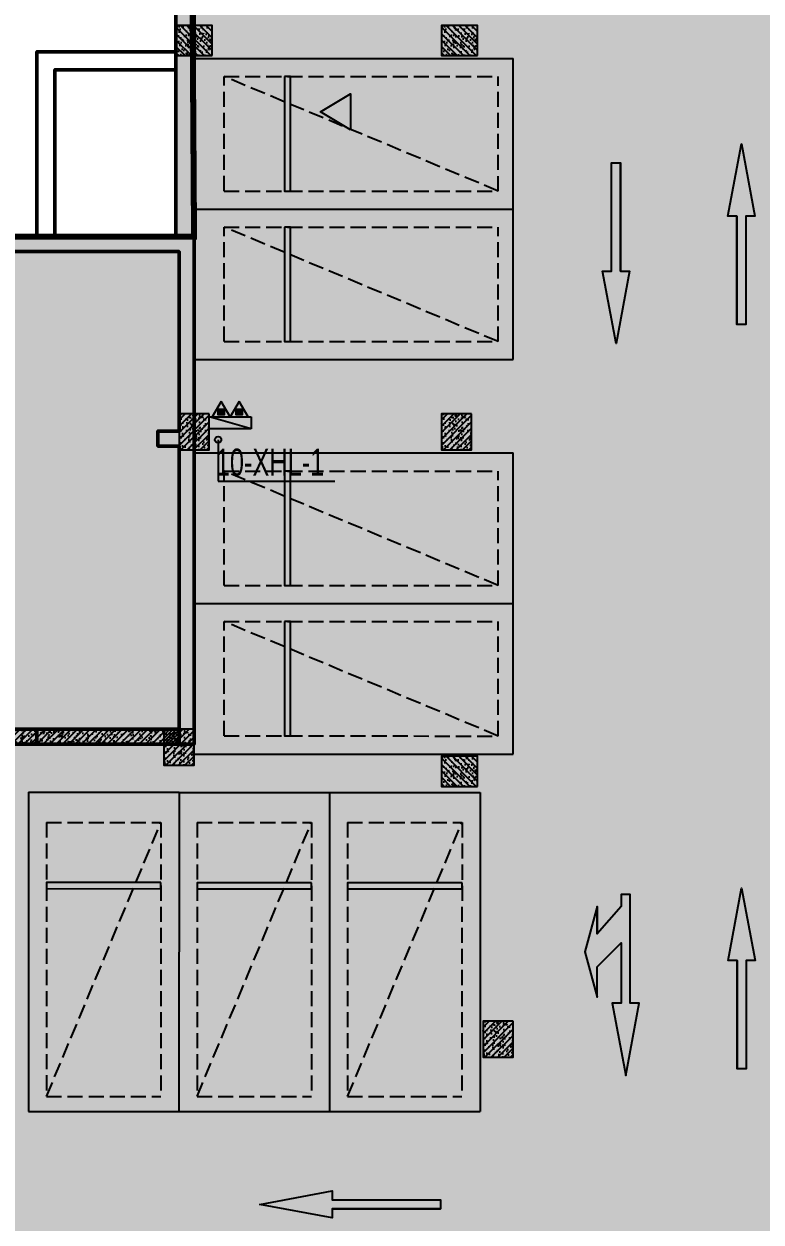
# Model space of a CAD drawing. Extents: x -1338203 to 1886333, y -530034 to 1031844.
# Drawn here: x 709331 to 721573, y -348782 to -328886 of the extents above; entities that cross this region are included whole.
import ezdxf

# ---------------------------------------------------------------- set-up
doc = ezdxf.new("R2010")
doc.units = 0
doc.header["$LTSCALE"] = 1000
doc.header["$MEASUREMENT"] = 0
doc.linetypes.add('A-001-平面B2$0$__DASH', pattern=[0.35, 0.25, -0.1])
for name, color, linetype in [('p-a-regular', 5, 'Continuous'), ('S-13-柱墙B2_B1$0$0S-CW-HATCH', 251, 'Continuous'), ('S-13-柱墙B2_B1$0$0S-CW-HATCH-UP', 251, 'Continuous'), ('S001地下二墙柱$0$S001地下二墙柱$0$0S-CC-LINE', 52, 'Continuous'), ('S001地下二墙柱$0$S001地下二墙柱$0$0S-CW-HATCH', 251, 'Continuous'), ('S001地下二墙柱$0$S001地下二墙柱$0$0S-CW-HATCH-UP', 251, 'Continuous'), ('中心线', 42, 'Continuous'), ('地面指向箭头', 7, 'Continuous'), ('负二层消火栓$0$负二层消火栓$0$0P-ACC-FH', 7, 'Continuous'), ('负二层消火栓$0$负二层消火栓$0$0P-DIM-FH', 3, 'Continuous'), ('负二层消火栓$0$负二层消火栓$0$0P-VPIPE-FH', 1, 'Continuous'), ('负二层消火栓$0$负二层消火栓$1$0P-EQUIP-FH', 7, 'Continuous')]:
    doc.layers.add(name, color=color, linetype=linetype)
doc.layers.add('p-a-regular-narrow', color=7, linetype='Continuous', true_color=0x9600ff)
doc.layers.add('p-h-walkable', color=7, linetype='Continuous', lineweight=70, true_color=0xf0f0f0)
doc.layers.add('S-13-柱墙B2_B1$0$0S-CW-LINE', color=7, linetype='Continuous', lineweight=50)
doc.layers.add('S001地下二墙柱$0$0S-CW-LINE', color=7, linetype='Continuous', lineweight=50)
doc.styles.add('负二层消火栓$0$负二层消火栓$0$AAD-S', font='aad-s.shx', dxfattribs={"width": 0.7, "bigfont": 'aad-hztxt.shx'})
pattern_1 = [(45, (668506.6057763244, -330656.8171705844), (-53.03300858899106, 53.03300858899107), []), (49.99999999999999, (668506.6057763244, -330656.8171705844), (215.178054780226, -18.82564049477853), [22.5, -247.5]), (355, (668506.6057763244, -330656.8171705844), (-41.6254000839, 225.6576401100035), [18, -198]), (100.4514, (668524.5372803244, -330658.3859725844), (173.5528145142065, 206.8318626182861), [19.122057, -210.3426336]), (46.18420000000002, (668506.6057763244, -330596.8171705844), (320.1723145876933, -49.65570429870542), [33.74999999999996, -371.2499999999997]), (96.6356, (668533.2867998243, -330600.9551626844), (280.398811664611, 292.2353612701325), [28.6830864, -315.5139]), (351.1842, (668506.6057763244, -330596.8171705844), (280.3985835400882, 292.2355802775974), [27, -297]), (21, (668536.6057763244, -330611.8171705844), (179.0721156355385, -120.7856671996016), [22.5, -247.5]), (326.0000000000001, (668536.6057763244, -330611.8171705844), (72.99459957647451, 217.5450135140559), [18, -198]), (71.4514, (668551.5284462245, -330621.8826523844), (252.066788574447, 96.75914901298572), [19.122057, -210.3426336]), (37.50000000000001, (668506.6057763244, -330656.8171705844), (3.647956595187201, 99.86815614939344), [0, -195.6, 0, -201, 0, -198.75]), (7.499999999999999, (668506.6057763244, -330656.8171705844), (78.92086123264458, 118.3235135647081), [0, -114.6, 0, -191.1, 0, -75.75]), (327.5, (668439.7057763245, -330656.8171705844), (160.1467308517227, -6.766461520313927), [0, -75, 0, -234, 0, -310.5]), (317.5, (668409.7057763245, -330656.8171705844), (174.9558508027159, 30.03149469969532), [0, -97.5, 0, -155.4, 0, -220.5])]

# ---------------------------------------------------------------- blocks, each defined once
blk = doc.blocks.new('负二层消火栓$0$负二层消火栓$1$$TwtSys$00000546')
h = blk.add_hatch()
h.set_pattern_fill('ANSI31', color=256, scale=200, style=0)
h.set_pattern_definition([(45, (-38543.80223862439, -6670.830405693208), (-17.67766952966369, 17.67766952966369), [])])
h.paths.add_polyline_path([(-64.92232553117356, 173.7449990885525), (64.922325531159, 173.7449990885525), (64.922325531159, 43.90034802621994), (-64.92232553117356, 43.90034802621994)])
for points in [[(0, 343.6163707387423), (-198.3870041439732, 0), (198.3870041439732, 0)], [(-64.92232553117356, 173.7449990885525), (64.922325531159, 173.7449990885525), (64.922325531159, 43.90034802621994), (-64.92232553117356, 43.90034802621994)]]:
    blk.add_lwpolyline(points, close=True)
blk = doc.blocks.new('负二层消火栓$0$负二层消火栓$0$$TwtSys$00000434')
for p, q in [((-0.5, 0.5), (-0.5, -0.5)), ((-0.5, -0.5), (0.5, 0.5)), ((0.5, 0.5), (-0.5, 0.5)), ((0.5, -0.5), (0.5, 0.5)), ((-0.5, -0.5), (0.5, -0.5))]:
    blk.add_line(p, q)
blk.add_solid([(0.5, -0.5), (0.5, 0.5), (-0.5, -0.5)])
blk = doc.blocks.new('负二层消火栓')
at = {"layer": '负二层消火栓$0$负二层消火栓$0$0P-DIM-FH'}
for p, q in [((-53808.76518129488, -172180.0143940614), (-53808.76518129488, -172867.6943584192)), ((-53808.76518129488, -172867.6943584192), (-51868.1102965856, -172867.6943584192))]:
    blk.add_line(p, q, dxfattribs=at)
at = {"layer": '负二层消火栓$0$负二层消火栓$0$0P-VPIPE-FH', "linetype": 'Continuous'}
blk.add_circle((-53808.76518129488, -172180.0143940614), 52.5, dxfattribs=at)
at = {"layer": '负二层消火栓$0$负二层消火栓$0$0P-ACC-FH', "xscale": -700, "yscale": 200, "zscale": 700}
blk.add_blockref('负二层消火栓$0$负二层消火栓$0$$TwtSys$00000434', (-53608.76518129488, -171900.0143940614), dxfattribs=at)
at = {"layer": '负二层消火栓$0$负二层消火栓$1$0P-EQUIP-FH', "xscale": 0.75, "yscale": 0.75, "zscale": 0.75}
for p in [(-53757.55550406571, -171800.0154728307, 799.9981982380976), (-53459.97499784967, -171800.0154728307, 799.9981982380976)]:
    blk.add_blockref('负二层消火栓$0$负二层消火栓$1$$TwtSys$00000546', p, dxfattribs=at)
at = {"layer": '负二层消火栓$0$负二层消火栓$0$0P-DIM-FH', "color": 7, "style": '负二层消火栓$0$负二层消火栓$0$AAD-S', "width": 0.7}
blk.add_text('10-XHL-1', height=450, dxfattribs=at).set_placement((-53848.1102965856, -172777.6943584192))
blk = doc.blocks.new('直行右转或左转')
at = {"layer": '地面指向箭头'}
blk.add_hatch(color=251, dxfattribs=at).paths.add_polyline_path([(3219528.284346588, 2452519.291264324), (3218326.710114264, 2452293.996095764), (3218326.710114264, 2452444.192874803), (3217325.398253995, 2452444.192874803), (3217725.922998101, 2452043.668130696), (3218226.578928237, 2452043.668130696), (3217475.595033034, 2451843.405758641), (3216724.611137833, 2452043.668130696), (3217175.201474953, 2452043.668130696), (3216724.611137833, 2452444.192874803), (3216524.348765777, 2452444.192874803), (3216524.348765777, 2452594.389653844), (3218326.710114264, 2452594.389653844), (3218326.710114264, 2452744.586432884)])
at = {"layer": '地面指向箭头', "color": 251}
blk.add_lwpolyline([(3216724.611137833, 2452043.668130697), (3217175.201474957, 2452043.668130697), (3216724.611137833, 2452043.668130697), (3217475.595033039, 2451843.405758642), (3218226.578928245, 2452043.668130697), (3217725.922998107, 2452043.668130697), (3217325.398253998, 2452444.192874806), (3218326.710114271, 2452444.192874806), (3218326.710114271, 2452293.996095765), (3219528.2843466, 2452519.291264327), (3218326.710114271, 2452744.586432889), (3218326.710114271, 2452594.389653848), (3216524.348765777, 2452594.389653848), (3216524.348765777, 2452444.192874806), (3216724.611137833, 2452444.192874806), (3217175.201474957, 2452043.668130697)], dxfattribs=at)
blk = doc.blocks.new('直行')
at = {"layer": '地面指向箭头'}
blk.add_hatch(color=251, dxfattribs=at).paths.add_polyline_path([(-29241.18088326603, 4059962.360158878), (-29466.27287976909, 4058761.86951086), (-29316.21154876752, 4058761.86951086), (-29316.21154876659, 4056961.133538832), (-29166.15021776455, 4056961.133538832), (-29166.15021776501, 4058761.86951086), (-29016.0888867625, 4058761.86951086)])
at = {"layer": '地面指向箭头', "color": 251}
blk.add_lwpolyline([(-29316.21154876472, 4058761.869510867), (-29316.21154876472, 4056961.133538832), (-29316.21154876472, 4058761.869510867), (-29316.21154876472, 4058761.869510867), (-29466.27287976723, 4058761.869510867), (-29241.18088326324, 4059962.36015889), (-29016.08888675878, 4058761.869510867), (-29166.15021776175, 4058761.869510867), (-29166.15021776129, 4056961.133538832), (-29316.21154876472, 4056961.133538832), (-29316.21154876472, 4056961.133538832)], dxfattribs=at)
blk = doc.blocks.new('A$C3d42903c')
at = {"layer": '中心线', "color": 251, "const_width": 150}
for points in [[(307560.2413701406, 200582.78725531), (307560.2413701406, 198582.78725531)], [(307560.2413701406, 196582.78725531), (307560.2413701406, 194582.78725531)], [(307560.2413701406, 192582.78725531), (307560.2413701406, 190582.78725531)], [(307560.2413701406, 189788.7252428107), (307560.2413701406, 187788.7252428107)], [(307560.2413701406, 185637.9829943734), (307560.2413701406, 183637.9829943734)]]:
    blk.add_lwpolyline(points, dxfattribs=at)
at = {"layer": '地面指向箭头', "color": 251}
for p in [(337842.3217482195, -3861599.028817023), (337845.2332827665, -3873961.359972099)]:
    blk.add_blockref('直行', p, dxfattribs=at)
for p, rotation in [((277278.1609920616, 4255007.205535723), 180), ((4360564.119806242, 209991.1543924046), 90)]:
    blk.add_blockref('直行', p, dxfattribs=dict(at, rotation=rotation))
at = {"layer": '地面指向箭头', "color": 251, "linetype": 'Continuous', "rotation": 270}
blk.add_blockref('直行右转或左转', (-2145840.3601251, 3402419.61557702), dxfattribs=at)
blk = doc.blocks.new('A$Cb720460c')
at = {"layer": '地面指向箭头'}
h = blk.add_hatch(color=251, dxfattribs=at)
h.dxf.hatch_style = 1
h.paths.add_polyline_path([(302110.414500813, 198591.8720880379), (301610.4146350906, 198891.8723118338), (302110.4147693682, 199191.8720880378)])
at = {"layer": '地面指向箭头', "color": 251, "elevation": 1.056517075728393e-10, "flags": 128}
blk.add_lwpolyline([(302110.414500813, 198591.8720880379), (301610.4146350906, 198891.8723118338), (302110.4147693682, 199191.8720880378), (302110.414500813, 198591.8720880379)], dxfattribs=at)

msp = doc.modelspace()

# ---------------------------------------------------------------- hatches: boundary and pattern name
at = {"layer": 'p-h-walkable', "ltscale": 0.002}
h = msp.add_hatch(color=256, dxfattribs=at)
h.dxf.hatch_style = 1
h.paths.add_polyline_path([(728556.4094088443, -320761.2911765109), (728556.3547588947, -348211.5017243018), (746356.3484443948, -348211.5017242723), (750916.3484443898, -338175.0097184044), (842896.3491870692, -338175.0097184044), (843211.3492125742, -349155.0095694998), (839116.3492611168, -349155.0095695712), (839116.3492611168, -377051.4870058745), (864906.3547584309, -377051.4870058745), (864906.3547584309, -390806.5711709709), (875856.3484613771, -395571.4871842109), (875856.348461363, -404751.4874804067), (834560.3103806074, -404751.4874803963), (839142.6757868899, -442064.2876435285), (869465.2134576387, -438340.3927054469), (871163.1928136485, -452166.5193397896), (873704.0511599232, -451854.4778597266), (877328.6078072718, -464960.3959546241), (761875.9874196091, -479139.0716770189), (761132.9487910755, -468418.2650628918), (764950.6384080613, -465209.0494699521), (763252.8257613134, -451384.280298188), (799242.4407485438, -446964.4145689445), (793807.3212043041, -404751.4870716078), (750756.3491663808, -404751.4872862076), (751556.349166161, -388854.9743852809), (648066.6070076446, -388604.4137855553), (648066.5844366426, -380374.4093295055), (641016.6027933541, -380374.4093186745), (641512.3361103976, -365348.1631979565), (660006.5996086108, -364574.4137855692), (660306.599609829, -340846.8171705838), (656406.6057762853, -340846.8171707173), (656406.6057762853, -336396.8171708743), (656656.3547443041, -340532.365631887), (656406.3547442622, -332417.3777717449), (712156.3557747989, -332417.3777717449), (712080.9374175866, -320761.2911765098)])
at = {"layer": 'S-13-柱墙B2_B1$0$0S-CW-HATCH'}
h = msp.add_hatch(color=256, dxfattribs=at)
h.dxf.hatch_style = 1
h.paths.add_polyline_path([(656656.6057766951, -339996.866652143), (656406.6057766689, -339996.866652143), (656406.6057762853, -340846.8171705838), (660806.6057762853, -340846.8171705838), (660806.6057762853, -340596.8171705838), (660131.6057762853, -340596.8171705838), (660131.6057762853, -338746.8171705838), (659881.6057762853, -338746.8171705838), (659881.6057762853, -340596.8171705838), (656656.6057763281, -340596.8171705838)])
h.paths.add_polyline_path([(706116.3540439528, -332416.8171705838), (706116.3540439528, -332666.8171705838), (711906.6057762853, -332666.8171705838), (711906.6057762853, -335646.8171705838), (711556.6057762853, -335646.8171705838), (711556.6057762853, -335896.8171705838), (711906.6057762853, -335896.8171705838), (711906.6057762853, -340846.8171705838), (712156.6057762853, -340846.8171705838), (712156.6057762853, -332416.8171705838)])
h.paths.add_polyline_path([(696566.6057762848, -332556.8171936508), (696366.6057762847, -332556.8171936508), (696366.6057762853, -333156.8171705838), (697346.6057762853, -333156.8171705838), (697346.6057762853, -332956.8171705838), (696566.6057762853, -332956.8171705838)], flags=17)
h.paths.add_polyline_path([(696366.6057762839, -331756.8171477571), (696566.605776284, -331756.8171477571), (696566.6057762834, -331246.8171708637), (697146.6057763891, -331246.8171705992), (697146.6057764196, -330746.8171703192), (697346.6057863329, -330746.8171703192), (697346.6057863329, -330496.8171710657), (697146.6057763905, -330496.8171710657), (697146.6057765111, -329246.8171704532), (699966.6057764059, -329246.8171708508), (699966.6057762858, -334096.8171707169), (700166.6057762858, -334096.8171707169), (700166.6057762858, -331316.8171707169), (701746.6057762853, -331316.8171705838), (701746.6057762853, -333506.8171705838), (701946.6057762853, -333506.8171705838), (701946.6057762853, -332666.8171705838), (704316.6057762853, -332666.8171705838), (704316.6057762853, -335896.8171705838), (704896.605787687, -335896.817170065), (704896.605787687, -335646.817170065), (704566.6057762853, -335646.8171705838), (704566.6057762853, -332666.8171705838), (705416.3540437358, -332666.8171705838), (705416.3540437358, -332416.8171705838), (701996.6057762853, -332416.8171705838), (701996.6057762853, -331066.8171705838), (700216.6057762858, -331066.817170718), (700216.6057764059, -328996.8171708519), (696896.6057765111, -328996.8171704532), (696896.6057763891, -330996.8171705992), (694516.6057762834, -330996.8171708637), (694516.6057762853, -332416.8171705838), (683357.0984527447, -332416.8171705838), (683357.0984527447, -332666.8171705838), (683956.6057762853, -332666.8171705838), (683956.6057762853, -335646.8171705838), (683606.6057762853, -335646.8171705838), (683606.6057762853, -335896.8171705838), (684206.6057762853, -335896.8171705838), (684206.6057762853, -332666.8171705838), (684356.6057762853, -332666.8171705838), (684356.6057762853, -335896.8171705838), (684956.6057762853, -335896.8171705838), (684956.6057762853, -335646.8171705838), (684606.6057762853, -335646.8171705838), (684606.6057762853, -332666.8171705838), (691946.6057762853, -332666.8171705838), (691946.6057762853, -335646.8171705838), (691616.6057743402, -335646.8171705838), (691616.6057743402, -335896.8171705838), (692196.6057762853, -335896.8171705838), (692196.6057762853, -332666.8171705838), (694566.6057762853, -332666.8171705838), (694566.6057762853, -333506.8171705838), (694766.6057762853, -333506.8171705838), (694766.6057762834, -331246.8171708637), (696366.6057762834, -331246.8171708637)])
h.paths.add_polyline_path([(671996.6057762853, -331756.8171705844), (672196.6057762853, -331756.8171705844), (672196.6057762853, -331246.8171708637), (673796.6057762853, -331246.8171708637), (673796.6057762853, -333506.8171705838), (673996.6057762853, -333506.8171705838), (673996.6057762853, -332666.8171705838), (676366.6057762853, -332666.8171705838), (676366.6057762853, -335896.8171705838), (676946.6057762918, -335896.8171701842), (676946.6057762918, -335646.8171701842), (676616.6057762853, -335646.8171705838), (676616.6057762853, -332666.8171705838), (682557.0984525277, -332666.8171705838), (682557.0984525277, -332416.8171705838), (674046.6057762853, -332416.8171705838), (674046.6057762853, -330996.8171708637), (671666.6057762383, -330996.8171708637), (671666.6057762383, -328996.8171707187), (668346.6057762858, -328996.8171708518), (668346.6057762858, -331066.8171707169), (666566.6057762853, -331066.8171705838), (666566.6057762853, -332416.8171705838), (656406.6057762853, -332416.8171705838), (656406.6057861161, -338896.8665676999), (656656.6057861359, -338896.8665676999), (656656.6057762853, -335896.8171705838), (657006.6057762853, -335896.8171705838), (657006.6057762853, -335646.8171705838), (656656.6057762853, -335646.8171705838), (656656.6057762853, -332666.8171705838), (663996.6057762853, -332666.8171705838), (663996.6057762853, -335646.8171705838), (663666.6057763239, -335646.8171705838), (663666.6057763239, -335896.8171705838), (664246.6057762853, -335896.8171705838), (664246.6057762853, -332666.8171705838), (666616.6057762853, -332666.8171705838), (666616.6057762853, -333506.8171705838), (666816.6057762853, -333506.8171705838), (666816.6057762853, -331316.8171705838), (668396.6057762858, -331316.8171707169), (668396.6057762858, -334096.8171707169), (668596.6057762858, -334096.8171707169), (668596.6057762858, -329246.8171708518), (671416.6057762369, -329246.8171707187), (671416.6057762369, -330496.8171707169), (671216.6057762627, -330496.8171707169), (671216.6057762627, -330746.8171703192), (671416.6057762369, -330746.8171703192), (671416.6057762369, -331246.8171708637), (671996.6057762853, -331246.8171708637)])
h.paths.add_polyline_path([(672196.6057762853, -332556.8171936349), (671996.6057762853, -332556.8171936349), (671996.6057762853, -332956.8171705838), (671216.6057762853, -332956.8171705838), (671216.6057762853, -333156.8171705838), (672196.6057762853, -333156.8171705838)], flags=17)
h = msp.add_hatch(color=256, dxfattribs=at)
h.dxf.hatch_style = 1
h.paths.add_polyline_path([(708431.6057762853, -340596.8171705838), (707756.6057762853, -340596.8171705838), (707756.6057762853, -340846.8171705838), (709546.6057762853, -340846.8171705838), (709546.6057762853, -340596.8171705838), (708681.6057762853, -340596.8171705838), (708681.6057762853, -338746.8171705838), (708431.6057762853, -338746.8171705838)])
h = msp.add_hatch(color=256, dxfattribs=at)
h.dxf.hatch_style = 1
h.paths.add_polyline_path([(709546.6057762853, -340596.8171705838), (711906.6057762853, -340596.8171705838), (711906.6057762853, -340846.8171705838), (709546.6057762853, -340846.8171705838)])
at = {"layer": 'S-13-柱墙B2_B1$0$0S-CW-HATCH-UP'}
h = msp.add_hatch(dxfattribs=at)
h.set_pattern_fill('钢筋混凝土', color=256, scale=30)
h.set_pattern_definition([(45, (668506.6057763244, -330656.8171705844), (-53.03300858899106, 53.03300858899107), []), (49.99999999999999, (668506.6057763244, -330656.8171705844), (215.178054780226, -18.82564049477853), [22.5, -247.5]), (355, (668506.6057763244, -330656.8171705844), (-41.6254000839, 225.6576401100035), [18, -198]), (100.4514, (668524.5372803244, -330658.3859725844), (173.5528145142065, 206.8318626182861), [19.122057, -210.3426336]), (46.18420000000002, (668506.6057763244, -330596.8171705844), (320.1723145876933, -49.65570429870542), [33.74999999999997, -371.2499999999998]), (96.6356, (668533.2867998243, -330600.9551626844), (280.398811664611, 292.2353612701325), [28.6830864, -315.5139]), (351.1842, (668506.6057763244, -330596.8171705844), (280.3985835400882, 292.2355802775974), [27, -297]), (21, (668536.6057763244, -330611.8171705844), (179.0721156355385, -120.7856671996016), [22.5, -247.5]), (326.0000000000001, (668536.6057763244, -330611.8171705844), (72.99459957647451, 217.5450135140559), [18, -198]), (71.4514, (668551.5284462245, -330621.8826523844), (252.066788574447, 96.75914901298572), [19.122057, -210.3426336]), (37.50000000000001, (668506.6057763244, -330656.8171705844), (3.647956595187201, 99.86815614939344), [0, -195.6, 0, -201, 0, -198.75]), (7.499999999999999, (668506.6057763244, -330656.8171705844), (78.92086123264458, 118.3235135647081), [0, -114.6, 0, -191.1, 0, -75.75]), (327.5, (668439.7057763245, -330656.8171705844), (160.1467308517227, -6.766461520313927), [0, -75, 0, -234, 0, -310.5]), (317.5, (668409.7057763245, -330656.8171705844), (174.9558508027159, 30.03149469969532), [0, -97.5, 0, -155.4, 0, -220.5])])
h.paths.add_polyline_path([(656656.6057763344, -339996.866652143), (656406.6057763081, -339996.866652143), (656406.6057762853, -340846.8171705838), (660806.6057762853, -340846.8171705838), (660806.6057762853, -340596.8171705838), (660131.6057762853, -340596.8171705838), (660131.6057762853, -338746.8171705838), (659881.6057762853, -338746.8171705838), (659881.6057762853, -340596.8171705838), (656656.6057763281, -340596.8171705838)])
h.paths.add_polyline_path([(706116.3540439528, -332416.8171705838), (706116.3540439528, -332666.8171705838), (711906.6057762853, -332666.8171705838), (711906.6057762853, -335646.8171705838), (711556.6057762853, -335646.8171705838), (711556.6057762853, -335896.8171705838), (711906.6057762853, -335896.8171705838), (711906.6057762853, -340846.8171705838), (712156.6057762853, -340846.8171705838), (712156.6057762853, -332416.8171705838)])
h.paths.add_polyline_path([(696566.6057762848, -332556.8171936508), (696366.6057762847, -332556.8171936508), (696366.6057762853, -333156.8171705838), (697346.6057762853, -333156.8171705838), (697346.6057762853, -332956.8171705838), (696566.6057762853, -332956.8171705838)], flags=17)
h.paths.add_polyline_path([(696366.6057762839, -331756.8171477571), (696566.605776284, -331756.8171477571), (696566.6057762834, -331246.8171708637), (697146.6057763891, -331246.8171705992), (697146.6057764196, -330746.8171703192), (697346.6057863329, -330746.8171703192), (697346.6057863329, -330496.8171710657), (697146.6057763905, -330496.8171710657), (697146.6057765111, -329246.8171704532), (699966.6057764059, -329246.8171708513), (699966.6057762858, -334096.8171707174), (700166.6057762858, -334096.8171707169), (700166.6057762858, -331316.8171707169), (701746.6057762853, -331316.8171705838), (701746.6057762853, -333506.8171705838), (701946.6057762853, -333506.8171705838), (701946.6057762853, -332666.8171705838), (704316.6057762853, -332666.8171705838), (704316.6057762853, -335896.8171705838), (704896.605787687, -335896.817170065), (704896.605787687, -335646.817170065), (704566.6057762853, -335646.8171705838), (704566.6057762853, -332666.8171705838), (705416.3540437358, -332666.8171705838), (705416.3540437358, -332416.8171705838), (701996.6057762853, -332416.8171705838), (701996.6057762853, -331066.8171705838), (700216.6057762858, -331066.8171707169), (700216.6057764059, -328996.8171708508), (696896.6057765111, -328996.8171704532), (696896.6057763891, -330996.8171705992), (694516.6057762834, -330996.8171708637), (694516.6057762853, -332416.8171705838), (683357.0984527447, -332416.8171705838), (683357.0984527447, -332666.8171705838), (683956.6057762853, -332666.8171705838), (683956.6057762853, -335646.8171705838), (683606.6057762853, -335646.8171705838), (683606.6057762853, -335896.8171705838), (684206.6057762853, -335896.8171705838), (684206.6057762853, -332666.8171705838), (684356.6057762853, -332666.8171705838), (684356.6057762853, -335896.8171705838), (684956.6057762853, -335896.8171705838), (684956.6057762853, -335646.8171705838), (684606.6057762853, -335646.8171705838), (684606.6057762853, -332666.8171705838), (691946.6057762853, -332666.8171705838), (691946.6057762853, -335646.8171705838), (691616.6057743402, -335646.8171705838), (691616.6057743402, -335896.8171705838), (692196.6057762853, -335896.8171705838), (692196.6057762853, -332666.8171705838), (694566.6057762853, -332666.8171705838), (694566.6057762853, -333506.8171705838), (694766.6057762853, -333506.8171705838), (694766.6057762834, -331246.8171708637), (696366.6057762834, -331246.8171708637)])
h.paths.add_polyline_path([(671996.6057762853, -331756.8171705844), (672196.6057762853, -331756.8171705844), (672196.6057762853, -331246.8171708637), (673796.6057762853, -331246.8171708637), (673796.6057762853, -333506.8171705838), (673996.6057762853, -333506.8171705838), (673996.6057762853, -332666.8171705838), (676366.6057762853, -332666.8171705838), (676366.6057762853, -335896.8171705838), (676946.6057762918, -335896.8171701842), (676946.6057762918, -335646.8171701842), (676616.6057762853, -335646.8171705838), (676616.6057762853, -332666.8171705838), (682557.0984525277, -332666.8171705838), (682557.0984525277, -332416.8171705838), (674046.6057762853, -332416.8171705838), (674046.6057762853, -330996.8171708637), (671666.6057762383, -330996.8171708637), (671666.6057762383, -328996.8171707187), (668346.6057762858, -328996.8171708518), (668346.6057762858, -331066.8171707169), (666566.6057762853, -331066.8171705838), (666566.6057762853, -332416.8171705838), (656406.6057762853, -332416.8171705838), (656406.6057763114, -338896.8665676999), (656656.6057763312, -338896.8665676999), (656656.6057762853, -335896.8171705838), (657006.6057762853, -335896.8171705838), (657006.6057762853, -335646.8171705838), (656656.6057762853, -335646.8171705838), (656656.6057762853, -332666.8171705838), (663996.6057762853, -332666.8171705838), (663996.6057762853, -335646.8171705838), (663666.6057763239, -335646.8171705838), (663666.6057763239, -335896.8171705838), (664246.6057762853, -335896.8171705838), (664246.6057762853, -332666.8171705838), (666616.6057762853, -332666.8171705838), (666616.6057762853, -333506.8171705838), (666816.6057762853, -333506.8171705838), (666816.6057762853, -331316.8171705838), (668396.6057762858, -331316.8171707169), (668396.6057762858, -334096.8171707169), (668596.6057762858, -334096.8171707169), (668596.6057762858, -329246.8171708518), (671416.6057762369, -329246.8171707187), (671416.6057762369, -330496.8171707169), (671216.6057762627, -330496.8171707169), (671216.6057762627, -330746.8171703192), (671416.6057762369, -330746.8171703192), (671416.6057762369, -331246.8171708637), (671996.6057762853, -331246.8171708637)])
h.paths.add_polyline_path([(672196.6057762853, -332556.8171936349), (671996.6057762853, -332556.8171936349), (671996.6057762853, -332956.8171705838), (671216.6057762853, -332956.8171705838), (671216.6057762853, -333156.8171705838), (672196.6057762853, -333156.8171705838)], flags=17)
h = msp.add_hatch(dxfattribs=at)
h.set_pattern_fill('钢筋混凝土', color=256, scale=30)
h.set_pattern_definition(pattern_1)
h.paths.add_polyline_path([(708431.6057762853, -340596.8171705838), (707756.6057762853, -340596.8171705838), (707756.6057762853, -340846.8171705838), (709546.6057762853, -340846.8171705838), (709546.6057762853, -340596.8171705838), (708681.6057762853, -340596.8171705838), (708681.6057762853, -338746.8171705838), (708431.6057762853, -338746.8171705838)])
h = msp.add_hatch(dxfattribs=at)
h.set_pattern_fill('钢筋混凝土', color=256, scale=30)
h.set_pattern_definition(pattern_1)
h.paths.add_polyline_path([(709546.6057762853, -340596.8171705838), (711906.6057762853, -340596.8171705838), (711906.6057762853, -340846.8171705838), (709546.6057762853, -340846.8171705838)])
at = {"layer": 'S001地下二墙柱$0$S001地下二墙柱$0$0S-CW-HATCH', "ltscale": 0.002}
h = msp.add_hatch(color=256, dxfattribs=at)
h.dxf.hatch_style = 1
h.paths.add_polyline_path([(711856.6057896945, -320761.2911765108), (712156.6057896945, -320761.2911765108), (712156.6057896963, -332416.8171707304), (711856.6057896963, -332416.8171707304)])
at = {"layer": 'S001地下二墙柱$0$S001地下二墙柱$0$0S-CW-HATCH'}
h = msp.add_hatch(color=256, dxfattribs=at)
h.dxf.hatch_style = 1
h.paths.add_polyline_path([(712456.6057896963, -329410.9878468005), (712456.6057896963, -328910.9878468005), (711856.6057896963, -328910.9878468005), (711856.6057896963, -329410.9878468005)])
h = msp.add_hatch(color=256, dxfattribs=at)
h.dxf.hatch_style = 1
h.paths.add_polyline_path([(716866.6120068966, -329410.9878468005), (716866.6120068966, -328910.9878468005), (716266.6120068966, -328910.9878468005), (716266.6120068966, -329410.9878468005)])
h = msp.add_hatch(color=256, dxfattribs=at)
h.dxf.hatch_style = 1
h.paths.add_polyline_path([(712406.6057763542, -335360.9411180994), (711906.6057763542, -335360.9411180994), (711906.6057763542, -335960.9411180994), (712406.6057763542, -335960.9411180994)])
h = msp.add_hatch(color=256, dxfattribs=at)
h.dxf.hatch_style = 1
h.paths.add_polyline_path([(716766.6057814541, -335360.9411180994), (716266.6057814541, -335360.9411180994), (716266.6057814541, -335960.9411180994), (716766.6057814541, -335960.9411180994)])
h = msp.add_hatch(color=256, dxfattribs=at)
h.dxf.hatch_style = 1
h.paths.add_polyline_path([(712156.5995746623, -340596.8171702596), (711656.5995746623, -340596.8171702596), (711656.5995746623, -341196.8171702596), (712156.5995746623, -341196.8171702596)])
h = msp.add_hatch(color=256, dxfattribs=at)
h.dxf.hatch_style = 1
h.paths.add_polyline_path([(716866.6057814541, -341546.8171702138), (716866.6057814541, -341046.8171702138), (716266.6057814541, -341046.8171702138), (716266.6057814541, -341546.8171702138)])
h = msp.add_hatch(color=256, dxfattribs=at)
h.dxf.hatch_style = 1
h.paths.add_polyline_path([(717456.6057896963, -345446.8171684332), (716956.6057896963, -345446.8171684332), (716956.6057896963, -346046.8171684332), (717456.6057896963, -346046.8171684332)])
at = {"layer": 'S001地下二墙柱$0$S001地下二墙柱$0$0S-CW-HATCH-UP', "ltscale": 0.002}
h = msp.add_hatch(dxfattribs=at)
h.set_pattern_fill('钢筋混凝土', color=256, scale=30)
h.set_pattern_definition([(45, (0.0004870439879596233, -470500.0000902507), (-53.03300858899106, 53.03300858899107), []), (49.99999999999999, (0.0004870439879596233, -470500.0000902507), (215.178054780226, -18.82564049477853), [22.5, -247.5]), (355, (0.0004870439879596233, -470500.0000902507), (-41.6254000839, 225.6576401100035), [18, -198]), (100.4514, (17.93199104396626, -470501.5688922508), (173.5528145142065, 206.8318626182861), [19.122057, -210.3426336]), (46.18420000000002, (0.0004870439879596233, -470440.0000902507), (320.1723145876933, -49.65570429870542), [33.74999999999833, -371.2499999999866]), (96.6356, (26.6815105448477, -470444.1380823507), (280.398811664611, 292.2353612701325), [28.6830864, -315.5139]), (351.1842, (0.0004870439879596233, -470440.0000902507), (280.3985835400882, 292.2355802775974), [27, -297]), (21, (30.00048704398796, -470455.0000902507), (179.0721156355385, -120.7856671996016), [22.5, -247.5]), (326.0000000000001, (30.00048704398796, -470455.0000902507), (72.99459957647451, 217.5450135140559), [18, -198]), (71.4514, (44.92315694270656, -470465.0655720507), (252.066788574447, 96.75914901298572), [19.122057, -210.3426336]), (37.50000000000001, (0.0004870439879596233, -470500.0000902507), (3.647956595187201, 99.86815614939344), [0, -195.6, 0, -201, 0, -198.75]), (7.499999999999999, (0.0004870439879596233, -470500.0000902507), (78.92086123264458, 118.3235135647081), [0, -114.6, 0, -191.1, 0, -75.75]), (327.5, (-66.89951295638457, -470500.0000902507), (160.1467308517227, -6.766461520313927), [0, -75, 0, -234, 0, -310.5]), (317.5, (-96.89951295638457, -470500.0000902507), (174.9558508027159, 30.03149469969532), [0, -97.5, 0, -155.4, 0, -220.5])])
h.paths.add_polyline_path([(711856.6057896945, -320761.2911765108), (712156.6057896945, -320761.2911765108), (712156.6057896963, -332416.8171707304), (711856.6057896963, -332416.8171707304)])
at = {"layer": 'S001地下二墙柱$0$S001地下二墙柱$0$0S-CW-HATCH-UP'}
h = msp.add_hatch(dxfattribs=at)
h.set_pattern_fill('钢筋混凝土', color=256, scale=30, angle=-90.00000000000001)
h.set_pattern_definition([(315, (721408.3327503703, -361721.720449313), (53.03300858899107, 53.03300858899105), []), (320, (721408.3327503703, -361721.720449313), (-18.82564049477857, -215.178054780226), [22.5, -247.5]), (265, (721408.3327503703, -361721.720449313), (225.6576401100035, 41.62540008389996), [18, -198]), (10.45139999999999, (721406.7639483693, -361739.651953313), (206.831862618286, -173.5528145142065), [19.122057, -210.3426336]), (316.1842, (721468.3327503703, -361721.720449313), (-49.65570429870548, -320.1723145876933), [33.74999999999982, -371.2499999999986]), (6.635599999999986, (721464.1947582695, -361748.401472813), (292.2353612701324, -280.3988116646111), [28.68308639999907, -315.5138999999851]), (261.1841999999999, (721468.3327503703, -361721.720449313), (292.2355802775973, -280.3985835400882), [26.99999999999907, -296.9999999999852]), (291, (721453.3327503703, -361751.720449313), (-120.7856671996017, -179.0721156355385), [22.5, -247.5]), (236, (721453.3327503703, -361751.720449313), (217.5450135140559, -72.99459957647456), [18, -198]), (341.4514, (721443.2672685715, -361766.643119213), (96.75914901298567, -252.066788574447), [19.122057, -210.3426336]), (307.5, (721408.3327503703, -361721.720449313), (99.86815614939344, -3.647956595187219), [0, -195.5999999999986, 0, -200.9999999999986, 0, -198.7499999999986]), (277.5, (721408.3327503703, -361721.720449313), (118.3235135647081, -78.92086123264461), [0, -114.6, 0, -191.1, 0, -75.74999999999999]), (237.5, (721408.3327503703, -361654.820449313), (-6.766461520313956, -160.1467308517227), [0, -75, 0, -234, 0, -310.5]), (227.5, (721408.3327503703, -361624.820449313), (30.03149469969529, -174.9558508027159), [0, -97.5, 0, -155.4, 0, -220.5])])
h.paths.add_polyline_path([(712456.6057896963, -329410.9878468005), (712456.6057896963, -328910.9878468005), (711856.6057896963, -328910.9878468005), (711856.6057896963, -329410.9878468005)])
h = msp.add_hatch(dxfattribs=at)
h.set_pattern_fill('钢筋混凝土', color=256, scale=30, angle=-90.00000000000001)
h.set_pattern_definition([(315, (725818.3389675706, -361721.720449313), (53.03300858899107, 53.03300858899105), []), (320, (725818.3389675706, -361721.720449313), (-18.82564049477857, -215.178054780226), [22.5, -247.5]), (265, (725818.3389675706, -361721.720449313), (225.6576401100035, 41.62540008389996), [18, -198]), (10.45139999999999, (725816.7701655696, -361739.651953313), (206.831862618286, -173.5528145142065), [19.122057, -210.3426336]), (316.1842, (725878.3389675706, -361721.720449313), (-49.65570429870548, -320.1723145876933), [33.74999999999982, -371.2499999999986]), (6.635599999999986, (725874.2009754698, -361748.401472813), (292.2353612701324, -280.3988116646111), [28.68308639999907, -315.5138999999851]), (261.1841999999999, (725878.3389675706, -361721.720449313), (292.2355802775973, -280.3985835400882), [26.99999999999907, -296.9999999999852]), (291, (725863.3389675706, -361751.720449313), (-120.7856671996017, -179.0721156355385), [22.5, -247.5]), (236, (725863.3389675706, -361751.720449313), (217.5450135140559, -72.99459957647456), [18, -198]), (341.4514, (725853.2734857718, -361766.643119213), (96.75914901298567, -252.066788574447), [19.122057, -210.3426336]), (307.5, (725818.3389675706, -361721.720449313), (99.86815614939344, -3.647956595187219), [0, -195.5999999999986, 0, -200.9999999999986, 0, -198.7499999999986]), (277.5, (725818.3389675706, -361721.720449313), (118.3235135647081, -78.92086123264461), [0, -114.6, 0, -191.1, 0, -75.74999999999999]), (237.5, (725818.3389675706, -361654.820449313), (-6.766461520313956, -160.1467308517227), [0, -75, 0, -234, 0, -310.5]), (227.5, (725818.3389675706, -361624.820449313), (30.03149469969529, -174.9558508027159), [0, -97.5, 0, -155.4, 0, -220.5])])
h.paths.add_polyline_path([(716866.6120068966, -329410.9878468005), (716866.6120068966, -328910.9878468005), (716266.6120068966, -328910.9878468005), (716266.6120068966, -329410.9878468005)])
h = msp.add_hatch(dxfattribs=at)
h.set_pattern_fill('钢筋混凝土', color=256, scale=30)
h.set_pattern_definition([(45, (744717.3383788685, -326409.2141574255), (-53.03300858899106, 53.03300858899107), []), (49.99999999999999, (744717.3383788685, -326409.2141574255), (215.178054780226, -18.82564049477853), [22.5, -247.5]), (355, (744717.3383788685, -326409.2141574255), (-41.6254000839, 225.6576401100035), [18, -198]), (100.4514, (744735.2698828685, -326410.7829594255), (173.5528145142065, 206.8318626182861), [19.122057, -210.3426336]), (46.18420000000002, (744717.3383788685, -326349.2141574255), (320.1723145876933, -49.65570429870542), [33.74999999999801, -371.2499999999841]), (96.6356, (744744.0194023694, -326353.3521495255), (280.398811664611, 292.2353612701325), [28.6830864, -315.5139]), (351.1842, (744717.3383788685, -326349.2141574255), (280.3985835400882, 292.2355802775974), [27, -297]), (21, (744747.3383788685, -326364.2141574255), (179.0721156355385, -120.7856671996016), [22.5, -247.5]), (326.0000000000001, (744747.3383788685, -326364.2141574255), (72.99459957647451, 217.5450135140559), [18, -198]), (71.4514, (744762.2610487673, -326374.2796392255), (252.066788574447, 96.75914901298572), [19.122057, -210.3426336]), (37.50000000000001, (744717.3383788685, -326409.2141574255), (3.647956595187201, 99.86815614939344), [0, -195.6, 0, -201, 0, -198.75]), (7.499999999999999, (744717.3383788685, -326409.2141574255), (78.92086123264458, 118.3235135647081), [0, -114.6, 0, -191.1, 0, -75.75]), (327.5, (744650.4383788682, -326409.2141574255), (160.1467308517227, -6.766461520313927), [0, -75, 0, -234, 0, -310.5]), (317.5, (744620.4383788682, -326409.2141574255), (174.9558508027159, 30.03149469969532), [0, -97.5, 0, -155.4, 0, -220.5])])
h.paths.add_polyline_path([(712406.6057763542, -335360.9411180994), (711906.6057763542, -335360.9411180994), (711906.6057763542, -335960.9411180994), (712406.6057763542, -335960.9411180994)])
h = msp.add_hatch(dxfattribs=at)
h.set_pattern_fill('钢筋混凝土', color=256, scale=30)
h.set_pattern_definition([(45, (749077.3383839685, -326409.2141574255), (-53.03300858899106, 53.03300858899107), []), (49.99999999999999, (749077.3383839685, -326409.2141574255), (215.178054780226, -18.82564049477853), [22.5, -247.5]), (355, (749077.3383839685, -326409.2141574255), (-41.6254000839, 225.6576401100035), [18, -198]), (100.4514, (749095.2698879684, -326410.7829594255), (173.5528145142065, 206.8318626182861), [19.122057, -210.3426336]), (46.18420000000002, (749077.3383839685, -326349.2141574255), (320.1723145876933, -49.65570429870542), [33.74999999999802, -371.2499999999841]), (96.6356, (749104.0194074693, -326353.3521495255), (280.398811664611, 292.2353612701325), [28.6830864, -315.5139]), (351.1842, (749077.3383839685, -326349.2141574255), (280.3985835400882, 292.2355802775974), [27, -297]), (21, (749107.3383839685, -326364.2141574255), (179.0721156355385, -120.7856671996016), [22.5, -247.5]), (326.0000000000001, (749107.3383839685, -326364.2141574255), (72.99459957647451, 217.5450135140559), [18, -198]), (71.4514, (749122.2610538672, -326374.2796392255), (252.066788574447, 96.75914901298572), [19.122057, -210.3426336]), (37.50000000000001, (749077.3383839685, -326409.2141574255), (3.647956595187201, 99.86815614939344), [0, -195.6, 0, -201, 0, -198.75]), (7.499999999999999, (749077.3383839685, -326409.2141574255), (78.92086123264458, 118.3235135647081), [0, -114.6, 0, -191.1, 0, -75.75]), (327.5, (749010.4383839681, -326409.2141574255), (160.1467308517227, -6.766461520313927), [0, -75, 0, -234, 0, -310.5]), (317.5, (748980.4383839681, -326409.2141574255), (174.9558508027159, 30.03149469969532), [0, -97.5, 0, -155.4, 0, -220.5])])
h.paths.add_polyline_path([(716766.6057814541, -335360.9411180994), (716266.6057814541, -335360.9411180994), (716266.6057814541, -335960.9411180994), (716766.6057814541, -335960.9411180994)])
h = msp.add_hatch(dxfattribs=at)
h.set_pattern_fill('钢筋混凝土', color=256, scale=30)
h.set_pattern_definition([(45, (744467.3321771729, -331645.0902095857), (-53.03300858899106, 53.03300858899107), []), (49.99999999999999, (744467.3321771729, -331645.0902095857), (215.178054780226, -18.82564049477853), [22.5, -247.5]), (355, (744467.3321771729, -331645.0902095857), (-41.6254000839, 225.6576401100035), [18, -198]), (100.4514, (744485.2636811729, -331646.6590115857), (173.5528145142065, 206.8318626182861), [19.122057, -210.3426336]), (46.18420000000002, (744467.3321771729, -331585.0902095857), (320.1723145876933, -49.65570429870542), [33.74999999999801, -371.2499999999841]), (96.6356, (744494.0132006737, -331589.2282016856), (280.398811664611, 292.2353612701325), [28.6830864, -315.5139]), (351.1842, (744467.3321771729, -331585.0902095857), (280.3985835400882, 292.2355802775974), [27, -297]), (21, (744497.3321771729, -331600.0902095857), (179.0721156355385, -120.7856671996016), [22.5, -247.5]), (326.0000000000001, (744497.3321771729, -331600.0902095857), (72.99459957647451, 217.5450135140559), [18, -198]), (71.4514, (744512.2548470753, -331610.1556913857), (252.066788574447, 96.75914901298572), [19.122057, -210.3426336]), (37.50000000000001, (744467.3321771729, -331645.0902095857), (3.647956595187201, 99.86815614939344), [0, -195.6, 0, -201, 0, -198.75]), (7.499999999999999, (744467.3321771729, -331645.0902095857), (78.92086123264458, 118.3235135647081), [0, -114.6, 0, -191.1, 0, -75.75]), (327.5, (744400.4321771744, -331645.0902095857), (160.1467308517227, -6.766461520313927), [0, -75, 0, -234, 0, -310.5]), (317.5, (744370.4321771744, -331645.0902095857), (174.9558508027159, 30.03149469969532), [0, -97.5, 0, -155.4, 0, -220.5])])
h.paths.add_polyline_path([(712156.5995746623, -340596.8171702596), (711656.5995746623, -340596.8171702596), (711656.5995746623, -341196.8171702596), (712156.5995746623, -341196.8171702596)])
h = msp.add_hatch(dxfattribs=at)
h.set_pattern_fill('钢筋混凝土', color=256, scale=30, angle=-90.00000000000001)
h.set_pattern_definition([(315, (725818.332742128, -373857.5497727263), (53.03300858899107, 53.03300858899105), []), (320, (725818.332742128, -373857.5497727263), (-18.82564049477857, -215.178054780226), [22.5, -247.5]), (265, (725818.332742128, -373857.5497727263), (225.6576401100035, 41.62540008389996), [18, -198]), (10.45139999999999, (725816.763940129, -373875.4812767263), (206.831862618286, -173.5528145142065), [19.122057, -210.3426336]), (316.1842, (725878.332742128, -373857.5497727263), (-49.65570429870548, -320.1723145876933), [33.74999999999982, -371.2499999999986]), (6.635599999999986, (725874.1947500291, -373884.2307962264), (292.2353612701324, -280.3988116646111), [28.68308639999905, -315.5138999999847]), (261.1841999999999, (725878.332742128, -373857.5497727263), (292.2355802775973, -280.3985835400882), [26.99999999999905, -296.9999999999848]), (291, (725863.332742128, -373887.5497727263), (-120.7856671996017, -179.0721156355385), [22.5, -247.5]), (236, (725863.332742128, -373887.5497727263), (217.5450135140559, -72.99459957647456), [18, -198]), (341.4514, (725853.2672603293, -373902.4724426263), (96.75914901298567, -252.066788574447), [19.122057, -210.3426336]), (307.5, (725818.332742128, -373857.5497727263), (99.86815614939344, -3.647956595187219), [0, -195.5999999999986, 0, -200.9999999999986, 0, -198.7499999999986]), (277.5, (725818.332742128, -373857.5497727263), (118.3235135647081, -78.92086123264461), [0, -114.6, 0, -191.1, 0, -75.74999999999999]), (237.5, (725818.332742128, -373790.6497727263), (-6.766461520313956, -160.1467308517227), [0, -75, 0, -234, 0, -310.5]), (227.5, (725818.332742128, -373760.6497727263), (30.03149469969529, -174.9558508027159), [0, -97.5, 0, -155.4, 0, -220.5])])
h.paths.add_polyline_path([(716866.6057814541, -341546.8171702138), (716866.6057814541, -341046.8171702138), (716266.6057814541, -341046.8171702138), (716266.6057814541, -341546.8171702138)])
h = msp.add_hatch(dxfattribs=at)
h.set_pattern_fill('钢筋混凝土', color=256, scale=30)
h.set_pattern_definition([(45, (749767.3383922088, -336495.0902077592), (-53.03300858899106, 53.03300858899107), []), (49.99999999999999, (749767.3383922088, -336495.0902077592), (215.178054780226, -18.82564049477853), [22.5, -247.5]), (355, (749767.3383922088, -336495.0902077592), (-41.6254000839, 225.6576401100035), [18, -198]), (100.4514, (749785.2698962088, -336496.6590097593), (173.5528145142065, 206.8318626182861), [19.122057, -210.3426336]), (46.18420000000002, (749767.3383922088, -336435.0902077592), (320.1723145876933, -49.65570429870542), [33.74999999999803, -371.2499999999843]), (96.6356, (749794.0194157097, -336439.2281998592), (280.398811664611, 292.2353612701325), [28.6830864, -315.5139]), (351.1842, (749767.3383922088, -336435.0902077592), (280.3985835400882, 292.2355802775974), [27, -297]), (21, (749797.3383922088, -336450.0902077592), (179.0721156355385, -120.7856671996016), [22.5, -247.5]), (326.0000000000001, (749797.3383922088, -336450.0902077592), (72.99459957647451, 217.5450135140559), [18, -198]), (71.4514, (749812.2610621075, -336460.1556895592), (252.066788574447, 96.75914901298572), [19.122057, -210.3426336]), (37.50000000000001, (749767.3383922088, -336495.0902077592), (3.647956595187201, 99.86815614939344), [0, -195.6, 0, -201, 0, -198.75]), (7.499999999999999, (749767.3383922088, -336495.0902077592), (78.92086123264458, 118.3235135647081), [0, -114.6, 0, -191.1, 0, -75.75]), (327.5, (749700.4383922084, -336495.0902077592), (160.1467308517227, -6.766461520313927), [0, -75, 0, -234, 0, -310.5]), (317.5, (749670.4383922084, -336495.0902077592), (174.9558508027159, 30.03149469969532), [0, -97.5, 0, -155.4, 0, -220.5])])
h.paths.add_polyline_path([(717456.6057896963, -345446.8171684332), (716956.6057896963, -345446.8171684332), (716956.6057896963, -346046.8171684332), (717456.6057896963, -346046.8171684332)])

# ---------------------------------------------------------------- linework, layer by layer
for p, q in [((712156.5998842187, -331960.3768668558), (712156.8375583878, -329460.3768777134)), ((712156.8375583878, -329460.3768777134), (717456.8375344051, -329460.8807400017)), ((717456.5998602957, -331960.8807286674), (717456.8375344051, -329460.8807400017)), ((712156.5998838636, -334460.3768668195), (712156.8375580327, -331960.376877677)), ((712156.5998842187, -331960.3768668558), (717456.5998602957, -331960.8807286674)), ((712156.8375580327, -331960.376877677), (717456.83753405, -331960.8807399654)), ((717456.5998599406, -334460.8807286311), (717456.83753405, -331960.8807399654)), ((712156.5998838636, -334460.3768668195), (717456.5998599406, -334460.8807286311)), ((712156.5998835083, -338510.3768668549), (712156.8375576774, -336010.3768777124)), ((712156.8375576774, -336010.3768777124), (717456.8375336947, -336010.8807400007)), ((717456.5998595853, -338510.8807286665), (717456.8375336947, -336010.8807400007)), ((712156.5998865968, -341010.3768668186), (712156.8375607659, -338510.3768776761)), ((712156.5998835083, -338510.3768668549), (717456.5998595853, -338510.8807286665)), ((712156.8375607659, -338510.3768776761), (717456.8375367832, -338510.8807399644)), ((717456.5998626738, -341010.8807286302), (717456.8375367832, -338510.8807399644)), ((712156.5998865968, -341010.3768668186), (717456.5998626738, -341010.8807286302)), ((709406.8644704763, -341645.9998875201), (709406.3606086646, -346945.9998635972)), ((709406.8644704763, -341645.9998875201), (711906.8644596187, -341646.2375616892)), ((711906.8644596187, -341646.2375616892), (711906.3605973304, -346946.2375377066)), ((711906.8644484018, -341646.5190870845), (711906.3605865901, -346946.5190631615)), ((711906.8644484018, -341646.5190870845), (714406.8644375443, -341646.7567612536)), ((714406.8644484018, -341646.5190870845), (714406.3605865901, -346946.5190631615)), ((714406.8644375443, -341646.7567612536), (714406.3605752559, -346946.7567372709)), ((714406.8644484018, -341646.5190870845), (716906.8644375443, -341646.7567612536)), ((716906.8644375443, -341646.7567612536), (716906.3605752559, -346946.7567372709)), ((709406.3606086646, -346945.9998635972), (711906.3605973304, -346946.2375377066)), ((711906.3605865901, -346946.5190631615), (714406.3605752559, -346946.7567372709)), ((714406.3605865901, -346946.5190631615), (716906.3605752559, -346946.7567372709))]:
    msp.add_line(p, q)
at = {"linetype": 'A-001-平面B2$0$__DASH'}
for p, q in [((712656.6284028532, -331660.4243953751), (712656.8090352335, -329760.424404199)), ((712656.8090352335, -329760.424404199), (717206.8090146263, -329760.8569711807)), ((717206.6283823056, -331660.8569623567), (717206.8090146263, -329760.8569711807)), ((712656.6284028532, -331660.4243953751), (717206.6283823056, -331660.8569623567)), ((712656.6284024981, -334160.4243953387), (712656.8090348784, -332260.4244041627)), ((712656.8090348784, -332260.4244041627), (717206.8090142712, -332260.8569711444)), ((717206.6283819505, -334160.8569623203), (717206.8090142712, -332260.8569711444)), ((712656.6284024981, -334160.4243953387), (717206.6283819505, -334160.8569623203)), ((712656.6284021428, -338210.4243953741), (712656.8090345231, -336310.4244041981)), ((712656.8090345231, -336310.4244041981), (717206.809013916, -336310.8569711798)), ((717206.6283815952, -338210.8569623557), (717206.809013916, -336310.8569711798)), ((712656.6284021428, -338210.4243953741), (717206.6283815952, -338210.8569623557)), ((712656.6284052313, -340710.4243953378), (712656.8090376116, -338810.4244041617)), ((712656.8090376116, -338810.4244041617), (717206.8090170044, -338810.8569711435)), ((717206.6283846837, -340710.8569623194), (717206.8090170044, -338810.8569711435)), ((712656.6284052313, -340710.4243953378), (717206.6283846837, -340710.8569623194)), ((709706.816941957, -342146.0284061546), (709706.3843749753, -346696.0283856071)), ((709706.816941957, -342146.0284061546), (711606.816933133, -342146.209038535)), ((711606.816933133, -342146.209038535), (711606.3843661513, -346696.2090179278)), ((712206.8169198825, -342146.547605719), (712206.3843529009, -346696.5475851714)), ((712206.8169198825, -342146.547605719), (714106.8169110586, -342146.7282380993)), ((714106.8169110586, -342146.7282380993), (714106.3843440769, -346696.7282174921)), ((714706.8169198825, -342146.547605719), (714706.3843529009, -346696.5475851714)), ((714706.8169198825, -342146.547605719), (716606.8169110586, -342146.7282380993)), ((716606.8169110586, -342146.7282380993), (716606.3843440769, -346696.7282174921)), ((709706.3843749753, -346696.0283856071), (711606.3843661513, -346696.2090179278)), ((712206.3843529009, -346696.5475851714), (714106.3843440769, -346696.7282174921)), ((714706.3843529009, -346696.5475851714), (716606.3843440769, -346696.7282174921))]:
    msp.add_line(p, q, dxfattribs=at)
for points in [[(717206.6283823056, -331660.8569623567), (712656.8090352335, -329760.424404199)], [(717206.6283819505, -334160.8569623203), (712656.8090348784, -332260.4244041627)], [(717206.6283815952, -338210.8569623557), (712656.8090345231, -336310.4244041981)], [(717206.6283846837, -340710.8569623194), (712656.8090376116, -338810.4244041617)], [(709706.3843749753, -346696.0283856071), (711606.816933133, -342146.209038535)], [(712206.3843529009, -346696.5475851714), (714106.8169110586, -342146.7282380993)], [(714706.3843529009, -346696.5475851714), (716606.8169110586, -342146.7282380993)]]:
    msp.add_lwpolyline(points, dxfattribs=at)
for points in [[(713656.8090307117, -329760.5194739858), (713656.6283983313, -331660.5194651618), (713756.6283978731, -331660.5289719974), (713756.8090302536, -329760.5289808214)], [(713656.8090303566, -332260.5194739494), (713656.6283979763, -334160.5194651255), (713756.6283975181, -334160.5289719611), (713756.8090298985, -332260.528980785)], [(713656.8090300013, -336310.5194739848), (713656.628397621, -338210.5194651609), (713756.6283971628, -338210.5289719965), (713756.8090295432, -336310.5289808204)], [(713656.8090330898, -338810.5194739485), (713656.6284007095, -340710.5194651246), (713756.6284002513, -340710.5289719602), (713756.8090326317, -338810.5289807841)], [(711606.7218633463, -343146.2090340132), (709706.7218721702, -343146.0284016328), (709706.7123653346, -343246.0284011746), (711606.7123565107, -343246.209033555)], [(714106.7218412719, -343146.7282335775), (712206.7218500958, -343146.5476011971), (712206.7123432602, -343246.5476007389), (714106.7123344362, -343246.7282331194)], [(716606.7218412719, -343146.7282335775), (714706.7218500958, -343146.5476011971), (714706.7123432602, -343246.5476007389), (716606.7123344362, -343246.7282331194)]]:
    msp.add_lwpolyline(points, close=True)
at = {"layer": 'p-a-regular', "ltscale": 0.002, "const_width": 999.9999999999999}
for points in [[(717206.718698466, -330710.8569667686), (712656.7187190433, -330710.4243997869)], [(717206.7186981109, -333210.8569667323), (712656.7187186882, -333210.4243997506)], [(717206.7186977556, -337260.8569667677), (712656.7187183329, -337260.424399786)], [(717206.7187008441, -339760.8569667314), (712656.7187214214, -339760.4243997497)], [(710656.3843705634, -346696.1187017674), (710656.8169375452, -342146.1187223447)], [(715656.384348489, -346696.6379013318), (715656.8169154708, -342146.6379219091)]]:
    msp.add_lwpolyline(points, dxfattribs=at)
at = {"layer": 'p-a-regular-narrow', "ltscale": 0.002, "const_width": 999.9999999999999}
msp.add_lwpolyline([(713156.384348489, -346696.6379013318), (713156.8169154708, -342146.6379219091)], dxfattribs=at)
at = {"layer": 'p-h-walkable', "ltscale": 0.002, "const_width": 100, "elevation": -83050.00000000013}
msp.add_lwpolyline([(751556.349166161, -388854.9743852809), (648066.6070076446, -388604.4137855553), (648066.5844366426, -380374.4093295055), (641016.6027933541, -380374.4093186745), (641512.3361103976, -365348.1631979565), (660006.5996086108, -364574.4137855692), (660306.599609829, -340846.8171705838), (656406.6057762853, -340846.8171707173), (656406.6057762853, -336396.8171708743), (656656.3547443041, -340532.365631887), (656406.3547442622, -332417.3777717449), (712156.3557747989, -332417.3777717449), (712080.9374175866, -320761.2911765098), (728556.4094088443, -320761.2911765109), (728556.3547588947, -348211.5017243018), (746356.3484443948, -348211.5017242723)], dxfattribs=at)
at = {"layer": 'S-13-柱墙B2_B1$0$0S-CW-LINE'}
msp.add_lwpolyline([(700166.6057762858, -331316.8171707169), (701746.6057762853, -331316.8171705838), (701746.6057762853, -333506.8171705838), (701946.6057762853, -333506.8171705838), (701946.6057762853, -332666.8171705838), (704316.6057762853, -332666.8171705838), (704316.6057762853, -335896.8171705838), (704896.605787687, -335896.817170065), (704896.605787687, -335646.817170065), (704566.6057762853, -335646.8171705838), (704566.6057762853, -332666.8171705838), (711906.6057762853, -332666.8171705838), (711906.6057762853, -335646.8171705838), (711556.6057762853, -335646.8171705838), (711556.6057762853, -335896.8171705838), (711906.6057762853, -335896.8171705838), (711906.6057762853, -340846.8171705838), (712156.6057762853, -340846.8171705838), (712156.6057762853, -332416.8171705838), (701996.6057762853, -332416.8171705838), (701996.6057762853, -331066.8171705838), (700216.6057762858, -331066.8171707169)], dxfattribs=at)
for points in [[(708431.6057762853, -340596.8171705838), (707756.6057762853, -340596.8171705838), (707756.6057762853, -340846.8171705838), (709546.6057762853, -340846.8171705838), (709546.6057762853, -340596.8171705838), (708681.6057762853, -340596.8171705838), (708681.6057762853, -338746.8171705838), (708431.6057762853, -338746.8171705838)], [(709546.6057762853, -340596.8171705838), (711906.6057762853, -340596.8171705838), (711906.6057762853, -340846.8171705838), (709546.6057762853, -340846.8171705838)]]:
    msp.add_lwpolyline(points, close=True, dxfattribs=at)
at = {"layer": 'S001地下二墙柱$0$0S-CW-LINE', "flags": 128}
msp.add_lwpolyline([(711856.6057910989, -332416.8171705838), (711856.5995719205, -320761.29117651), (728556.6057910989, -320761.2911765109), (728556.6057910988, -348850.9265791874), (747256.5994776795, -348850.926579199), (747256.5994776795, -349150.9265791876), (728256.6057910989, -349150.9265791876), (728256.6057910989, -321061.2911765109), (712156.6057910994, -321061.2911765108), (712156.6057910994, -332416.8171705838)], close=True, dxfattribs=at)
msp.add_lwpolyline([(711856.6057904513, -329346.8171708654), (709546.6057763064, -329346.8171708654), (709546.6057763064, -332416.8170598943), (709846.6048884802, -332416.8170598815), (709846.6048884802, -329646.8171708654), (711856.6057904513, -329646.8171708654), (711856.605790224, -329346.8171708654)], dxfattribs=at)
at = {"layer": 'S001地下二墙柱$0$S001地下二墙柱$0$0S-CC-LINE', "color": 1}
for points in [[(712456.6057896963, -329410.9878468005), (712456.6057896963, -328910.9878468005), (711856.6057896963, -328910.9878468005), (711856.6057896963, -329410.9878468005)], [(716866.6120068966, -329410.9878468005), (716866.6120068966, -328910.9878468005), (716266.6120068966, -328910.9878468005), (716266.6120068966, -329410.9878468005)], [(712406.6057763542, -335360.9411180994), (711906.6057763542, -335360.9411180994), (711906.6057763542, -335960.9411180994), (712406.6057763542, -335960.9411180994)], [(716766.6057814541, -335360.9411180994), (716266.6057814541, -335360.9411180994), (716266.6057814541, -335960.9411180994), (716766.6057814541, -335960.9411180994)], [(712156.5995746623, -340596.8171702596), (711656.5995746623, -340596.8171702596), (711656.5995746623, -341196.8171702596), (712156.5995746623, -341196.8171702596)], [(717456.6057896963, -345446.8171684332), (716956.6057896963, -345446.8171684332), (716956.6057896963, -346046.8171684332), (717456.6057896963, -346046.8171684332)]]:
    msp.add_lwpolyline(points, close=True, dxfattribs=at)
at = {"layer": 'S001地下二墙柱$0$S001地下二墙柱$0$0S-CC-LINE', "color": 4}
msp.add_lwpolyline([(716866.6057814541, -341546.8171702138), (716866.6057814541, -341046.8171702138), (716266.6057814541, -341046.8171702138), (716266.6057814541, -341546.8171702138)], close=True, dxfattribs=at)

# ---------------------------------------------------------------- block references
at = {"ltscale": 0.002}
for name, p in [('负二层消火栓', (766365.3667022258, -163610.9265942949)), ('A$C3d42903c', (412646.1906152107, -529238.6893982684)), ('A$Cb720460c', (412646.1912085176, -529238.6898988263))]:
    msp.add_blockref(name, p, dxfattribs=at)

doc.saveas('drawing.dxf')
